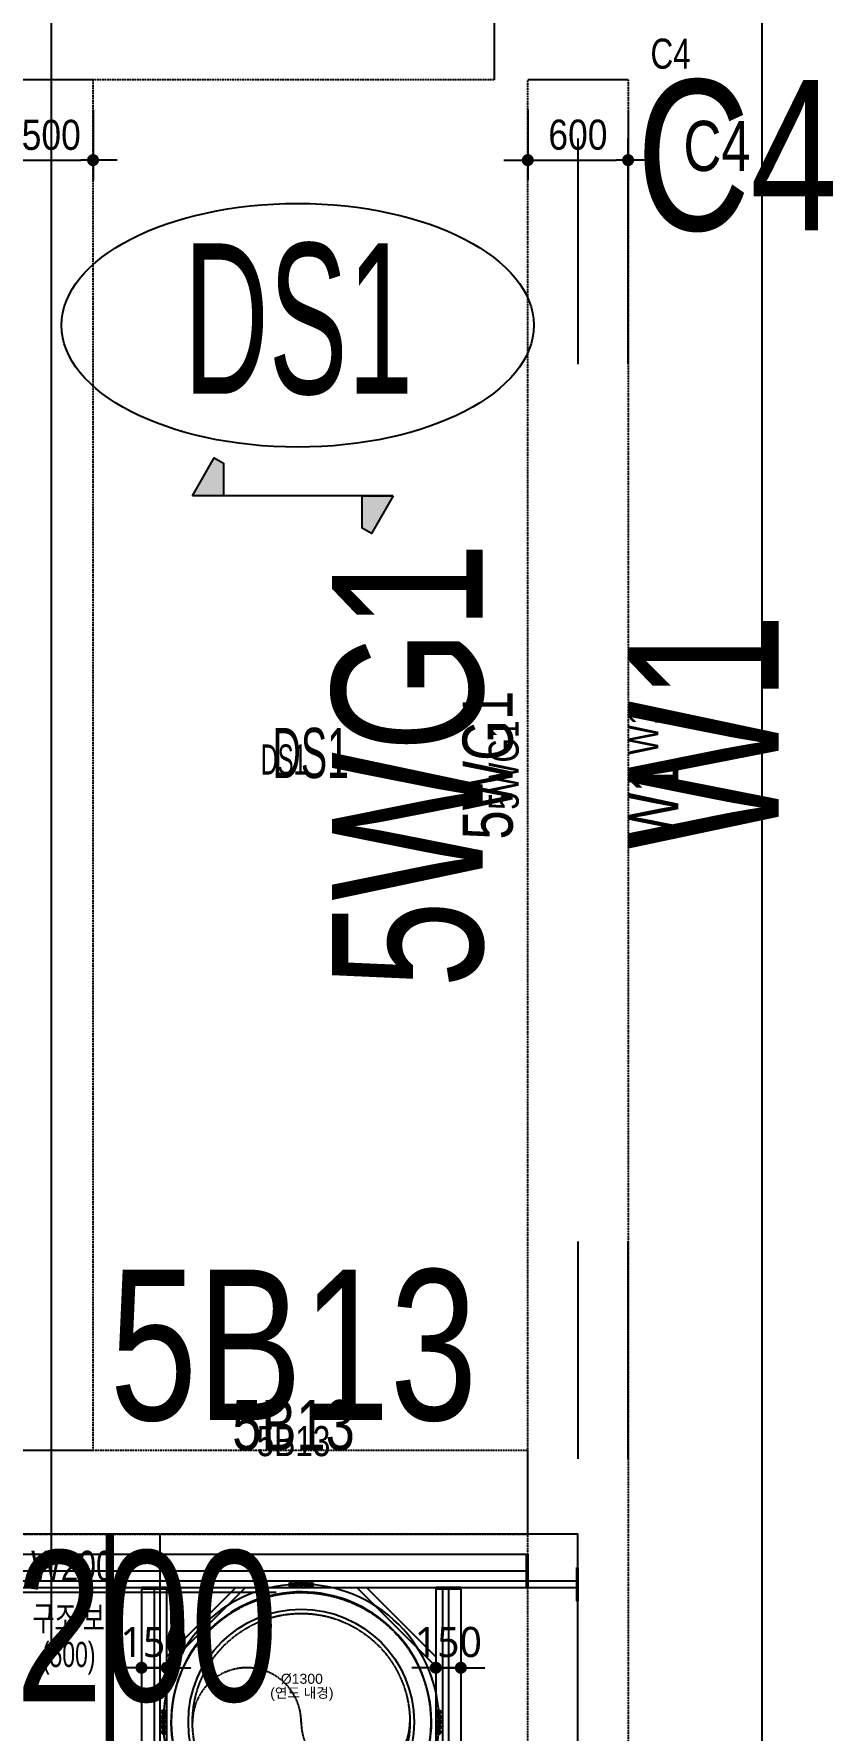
# Model space of a CAD drawing. Header units: millimetres. Extents: x 90970 to 179136, y 102485 to 153500.
# Drawn here: x 173801 to 178580, y 133832 to 143980 of the extents above; entities that cross this region are included whole.
import ezdxf
from ezdxf.enums import TextEntityAlignment as Align

# ---------------------------------------------------------------- set-up
doc = ezdxf.new("R2010")
doc.units = ezdxf.units.MM
for name, pattern in [('H1', [1.5, 1, -0.5]), ('HID', [2.3, 1.5, -0.8]), ('PASUN2', [3, 2, -1]), ('xs-1f_plan$0$HID', [4, 3, -1])]:
    doc.linetypes.add(name, pattern=pattern)
doc.layers.get('Defpoints').update_dxf_attribs({"color": 159})
for name, color, linetype in [('^DECK', 130, 'Continuous'), ('A-CEN', 1, 'Continuous'), ('A-ETC-전기', 253, 'H1'), ('A-HAT', 251, 'Continuous'), ('BEAM-TEXT', 4, 'Continuous'), ('BEAM-TEXT @ 100', 4, 'Continuous'), ('BEAM-TEXT @ 300', 4, 'Continuous'), ('BEAM-TEXT @ 60', 4, 'Continuous'), ('COLUMN-TEXT', 2, 'Continuous'), ('COLUMN-TEXT @ 100', 2, 'Continuous'), ('COLUMN-TEXT @ 300', 2, 'Continuous'), ('COLUMN-TEXT @ 60', 2, 'Continuous'), ('DECK-PL', 4, 'Continuous'), ('DECK-SLAB', 4, 'Continuous'), ('DECK-SLAB @ 100', 4, 'Continuous'), ('DECK-SLAB @ 300', 4, 'Continuous'), ('DECK-SLAB @ 60', 4, 'Continuous'), ('GIRDER-TEXT', 7, 'Continuous'), ('GIRDER-TEXT @ 100', 7, 'Continuous'), ('GIRDER-TEXT @ 300', 7, 'Continuous'), ('GIRDER-TEXT @ 60', 7, 'Continuous'), ('WALL-TEXT', 6, 'Continuous'), ('WALL-TEXT @ 100', 6, 'Continuous'), ('WALL-TEXT @ 300', 6, 'Continuous'), ('WALL-TEXT @ 60', 6, 'Continuous'), ('xs-1f_plan$0$8', 8, 'Continuous'), ('xs-1f_plan$0$xref', 7, 'Continuous'), ('보(beam)', 4, 'HID'), ('보(girder)', 7, 'HID'), ('슬래브라인', 7, 'Continuous')]:
    doc.layers.add(name, color=color, linetype=linetype)
doc.layers.add('A-ETC-전기 NOPLOT', color=163, linetype='Continuous', plot=False)
doc.layers.add('NOPLOT', color=191, linetype='Continuous', plot=False)
doc.styles.add('Arial_10_2', font='arial.ttf', dxfattribs={"height": 120})
doc.styles.add('Gdim', font='Dotum.ttf', dxfattribs={"width": 0.9})
doc.styles.add('Gtx', font='Dotum.ttf')
doc.styles.add('xs-1f_plan$0$Gdim', font='malgun.ttf')
doc.dimstyles.new('Gdim200', dxfattribs={"dimscale": 200, "dimtxt": 3, "dimasz": 1.2, "dimexe": 2, "dimexo": 3, "dimgap": 1, "dimtad": 1, "dimdsep": 46, "dimlunit": 6, "dimtxsty": 'Gdim', "dimblk1": '_CIDOT', "dimblk2": '_CIDOT', "dimsah": 1, "dimcen": 2.5, "dimdle": 2, "dimclrd": 1, "dimclre": 1, "dimclrt": 3, "dimazin": 2, "dimtfac": 1, "dimtix": 1, "dimtmove": 2, "dimatfit": 3, "dimldrblk": '_CIDOT', "dimfxl": 0, "dimtolj": 1, "dimtzin": 0, "dimarcsym": 0})
doc.dimstyles.new('Gdim300', dxfattribs={"dimscale": 300, "dimtxt": 3, "dimasz": 6, "dimexe": 1.5, "dimexo": 2, "dimgap": 1, "dimtad": 1, "dimdec": 0, "dimzin": 0, "dimdsep": 46, "dimlunit": 6, "dimtxsty": 'Gtx', "dimblk": 'DOTSMALL', "dimblk1": 'DOTSMALL', "dimblk2": 'DOTSMALL', "dimcen": 1.5, "dimdle": 1.5, "dimclrd": 1, "dimclre": 1, "dimclrt": 256, "dimazin": 0, "dimtfac": 1, "dimtdec": 0, "dimtix": 1, "dimtmove": 2, "dimatfit": 3, "dimldrblk": 'DOTSMALL', "dimfxl": 0, "dimtolj": 1, "dimtzin": 0, "dimlwd": -1, "dimlwe": -1, "dimarcsym": 0})
doc.dimstyles.new('xs-1f_plan$0$Gdim200', dxfattribs={"dimscale": 200, "dimtxt": 3, "dimasz": 1.2, "dimexe": 2, "dimexo": 3, "dimgap": 1, "dimtad": 1, "dimdsep": 46, "dimlunit": 6, "dimtxsty": 'xs-1f_plan$0$Gdim', "dimblk1": 'xs-1f_plan$0$_CIDOT', "dimblk2": 'xs-1f_plan$0$_CIDOT', "dimsah": 1, "dimcen": 2.5, "dimdle": 2, "dimclrd": 1, "dimclre": 1, "dimclrt": 3, "dimazin": 2, "dimtfac": 1, "dimtix": 1, "dimtmove": 2, "dimatfit": 3, "dimldrblk": 'xs-1f_plan$0$_CIDOT', "dimfxl": 0, "dimtolj": 1, "dimtzin": 0, "dimarcsym": 0})

# ---------------------------------------------------------------- blocks, each defined once
blk = doc.blocks.new('_CIDOT')
at = {"color": 0, "linetype": 'ByBlock'}
blk.add_line((2, 0), (-1, 0), dxfattribs=at)
at = {"color": 0, "linetype": 'ByBlock', "const_width": 0.5}
blk.add_lwpolyline([(-0.25, 0, 1), (0.25, 0, 1)], format="xyb", close=True, dxfattribs=at)
blk = doc.blocks.new('*D297')
at = {"layer": 'Defpoints', "color": 155, "lineweight": -2, "transparency": 16777216}
for p, q in [((-1725, 700), (-1305, 700)), ((-1425, 172), (-1425, 628)), ((-1725, 100), (-1305, 100))]:
    blk.add_line(p, q, dxfattribs=at)
at = {"layer": 'Defpoints', "color": 0, "transparency": 16777216}
for p in [(-1905, 700), (-1425, 700), (-1905, 100)]:
    blk.add_point(p, dxfattribs=at)
at = {"layer": 'Defpoints', "color": 155, "lineweight": -2, "transparency": 16777216, "xscale": 71.99999999999994, "yscale": 71.99999999999994, "zscale": 71.99999999999994}
for p, rotation in [((-1425, 700), 90), ((-1425, 100), 270)]:
    blk.add_blockref('_CIDOT', p, dxfattribs=dict(at, rotation=rotation))
at = {"layer": 'Defpoints', "color": 3, "transparency": 16777216, "insert": (-1576, 400), "char_height": 180, "attachment_point": 5, "rotation": 90, "style": 'Gdim'}
blk.add_mtext('\\A1;{\\C155;600}', dxfattribs=at)
blk = doc.blocks.new('*U306')
at = {"layer": 'Defpoints'}
blk.add_line((6894.549, 800), (6894.549, 0), dxfattribs=at)
at = {"layer": '보(girder)'}
blk.add_line((6894.549, 0), (-1905.451, 0), dxfattribs=at)
blk = doc.blocks.new('*U1088')
at = {"layer": 'GIRDER-TEXT @ 100', "style": 'Gtx', "width": 0.8}
blk.add_text('5WG1', height=300, rotation=90, dxfattribs=at).set_placement((176754, 139605), align=Align.BOTTOM_CENTER)
at = {"layer": 'GIRDER-TEXT @ 300', "style": 'Gtx', "width": 0.8}
blk.add_text('5WG1', height=900, rotation=90, dxfattribs=at).set_placement((176754, 139605), align=Align.BOTTOM_CENTER)
at = {"layer": 'GIRDER-TEXT @ 60', "style": 'Gtx', "width": 0.8}
blk.add_text('5WG1', height=180, rotation=90, dxfattribs=at).set_placement((176754, 139605), align=Align.BOTTOM_CENTER)
blk = doc.blocks.new('*U1117')
at = {"layer": 'WALL-TEXT @ 100', "style": 'Gtx', "width": 0.8}
blk.add_text('W1', height=300, rotation=90, dxfattribs=at).set_placement((177354, 139380, 0), align=Align.TOP_CENTER)
at = {"layer": 'WALL-TEXT @ 300', "style": 'Gtx', "width": 0.8}
blk.add_text('W1', height=900, rotation=90, dxfattribs=at).set_placement((177354, 139808, 0), align=Align.TOP_CENTER)
at = {"layer": 'WALL-TEXT @ 60', "style": 'Gtx', "width": 0.8}
blk.add_text('W1', height=180, rotation=90, dxfattribs=at).set_placement((177354, 139808, 0), align=Align.TOP_CENTER)
blk = doc.blocks.new('*U1147')
at = {"layer": 'WALL-TEXT @ 100', "style": 'Gtx', "width": 0.8}
blk.add_text('W200', height=300, dxfattribs=at).set_placement((173174, 135525, 0), align=Align.TOP_CENTER)
at = {"layer": 'WALL-TEXT @ 300', "style": 'Gtx', "width": 0.8}
blk.add_text('W200', height=900, dxfattribs=at).set_placement((174030, 134905, 0), align=Align.TOP_CENTER)
at = {"layer": 'WALL-TEXT @ 60', "style": 'Gtx', "width": 0.8}
blk.add_text('W200', height=180, dxfattribs=at).set_placement((174030, 134905, 0), align=Align.TOP_CENTER)
blk = doc.blocks.new('*U1227')
at = {"layer": 'COLUMN-TEXT @ 100', "color": 3, "style": 'Gtx', "width": 0.8}
blk.add_text('C4', height=300, dxfattribs=at).set_placement((177685, 143460), align=Align.TOP_LEFT)
at = {"layer": 'COLUMN-TEXT @ 300', "color": 3, "style": 'Gtx', "width": 0.8}
blk.add_text('C4', height=900, dxfattribs=at).set_placement((177404, 143705), align=Align.TOP_LEFT)
at = {"layer": 'COLUMN-TEXT @ 60', "color": 3, "style": 'Gtx', "width": 0.8}
blk.add_text('C4', height=180, dxfattribs=at).set_placement((177488, 143952), align=Align.TOP_LEFT)
blk = doc.blocks.new('*U318')
at = {"layer": 'Defpoints'}
blk.add_line((4632.121, 550), (4632.121, 50), dxfattribs=at)
at = {"layer": '보(beam)'}
for p, q in [((4632.121, 550), (-1067.879, 550)), ((-1067.879, 50), (4632.121, 50))]:
    blk.add_line(p, q, dxfattribs=at)
blk = doc.blocks.new('*U1248')
at = {"layer": 'BEAM-TEXT @ 100', "style": 'Gtx', "width": 0.8}
blk.add_text('5B13', height=300, dxfattribs=at).set_placement((175353, 135417), align=Align.BOTTOM_CENTER)
at = {"layer": 'BEAM-TEXT @ 300', "style": 'Gtx', "width": 0.8}
blk.add_text('5B13', height=900, dxfattribs=at).set_placement((175353, 135417), align=Align.BOTTOM_CENTER)
at = {"layer": 'BEAM-TEXT @ 60', "style": 'Gtx', "width": 0.8}
blk.add_text('5B13', height=180, dxfattribs=at).set_placement((175353, 135417), align=Align.BOTTOM_CENTER)
blk = doc.blocks.new('*U1302')
at = {"layer": 'DECK-SLAB @ 100', "style": 'Gtx', "width": 0.6}
blk.add_text('DS1', height=300, dxfattribs=at).set_placement((175227, 139528, 0))
at = {"layer": 'DECK-SLAB @ 300', "style": 'Gtx', "width": 0.6}
blk.add_text('DS1', height=900, dxfattribs=at).set_placement((174695, 141827, 0))
at = {"layer": 'DECK-SLAB @ 60', "style": 'Gtx', "width": 0.6}
blk.add_text('DS1', height=180, dxfattribs=at).set_placement((175157, 139549, 0))
blk = doc.blocks.new('A$C58C40D4B')
at = {"layer": 'DECK-PL'}
for points in [[(600, 2), (471, 228), (415, 196), (415, 2)], [(-600, 2), (-471, -223), (-415, -192), (-415, 2)]]:
    blk.add_hatch(color=256, dxfattribs=at).paths.add_polyline_path(points)
blk.add_line((-600, 2), (600, 2), dxfattribs=at)
for points in [[(600, 2), (471, 228), (415, 196), (415, 2), (415, 2), (471, 2), (600, 2)], [(-600, 2), (-471, -223), (-415, -192), (-415, 2), (-415, 2), (-471, 2), (-600, 2)]]:
    blk.add_lwpolyline(points, dxfattribs=at)
blk = doc.blocks.new('*D267')
at = {"layer": 'Defpoints', "color": 155, "lineweight": -2, "transparency": 16777216}
for p, q in [((-888, 550), (-468, 550)), ((-588, 122), (-588, 478)), ((-888, 50), (-468, 50))]:
    blk.add_line(p, q, dxfattribs=at)
at = {"layer": 'Defpoints', "color": 0, "transparency": 16777216}
for p in [(-1068, 550), (-588, 550), (-1068, 50)]:
    blk.add_point(p, dxfattribs=at)
at = {"layer": 'Defpoints', "color": 155, "lineweight": -2, "transparency": 16777216, "xscale": 71.99999999999994, "yscale": 71.99999999999994, "zscale": 71.99999999999994}
for p, rotation in [((-588, 550), 90), ((-588, 50), 270)]:
    blk.add_blockref('_CIDOT', p, dxfattribs=dict(at, rotation=rotation))
at = {"layer": 'Defpoints', "color": 3, "transparency": 16777216, "insert": (-738, 300), "char_height": 180, "attachment_point": 5, "rotation": 90, "style": 'Gdim'}
blk.add_mtext('\\A1;{\\C155;500}', dxfattribs=at)
blk = doc.blocks.new('_DotSmall')
at = {"color": 0, "linetype": 'ByBlock', "const_width": 0.5}
blk.add_lwpolyline([(-0.0625, 0, 1), (0.0625, 0, 1)], format="xyb", close=True, dxfattribs=at)
blk = doc.blocks.new('*D26')
at = {"layer": 'A-ETC-전기 NOPLOT', "color": 1, "transparency": 16777216}
for p, q in [((621, 0, 0), (621, 150, 0)), ((2545, 0, 0), (471, 0, 0)), ((621, -350, 0), (621, 0, 0)), ((2545, -350, 0), (471, -350, 0)), ((621, -350, 0), (621, -500, 0))]:
    blk.add_line(p, q, dxfattribs=at)
at = {"layer": 'Defpoints', "color": 0, "transparency": 16777216}
for p in [(621, 0, 0), (2695, 0), (2695, -350)]:
    blk.add_point(p, dxfattribs=at)
at = {"layer": 'A-ETC-전기 NOPLOT', "color": 1, "transparency": 16777216, "xscale": 150, "yscale": 150, "zscale": 150}
for p, rotation in [((621, 0, 0), 270), ((621, -350, 0), 90)]:
    blk.add_blockref('_DotSmall', p, dxfattribs=dict(at, rotation=rotation))
at = {"layer": 'A-ETC-전기 NOPLOT', "transparency": 16777216, "insert": (471, -175, 0), "char_height": 150, "attachment_point": 5, "rotation": 90, "style": 'Gtx'}
blk.add_mtext('\\A1;350', dxfattribs=at)
blk = doc.blocks.new('xs-1f_plan$0$_CIDOT')
at = {"color": 0, "linetype": 'ByBlock'}
blk.add_line((2, 0), (-1, 0), dxfattribs=at)
at = {"color": 0, "linetype": 'ByBlock', "const_width": 0.5}
blk.add_lwpolyline([(-0.25, 0, 1), (0.25, 0, 1)], format="xyb", close=True, dxfattribs=at)
blk = doc.blocks.new('*D49')
at = {"layer": 'Defpoints', "color": 155, "lineweight": -2, "transparency": 16777216}
for p, q in [((-2539, 322), (-2539, 394)), ((-2839, 250), (-2419, 250)), ((-2539, 50), (-2539, 250)), ((-2839, 50), (-2419, 50)), ((-2539, -22), (-2539, -94))]:
    blk.add_line(p, q, dxfattribs=at)
at = {"layer": 'Defpoints', "color": 0, "transparency": 16777216}
for p in [(-3019, 250), (-2539, 250), (-3019, 50)]:
    blk.add_point(p, dxfattribs=at)
at = {"layer": 'Defpoints', "color": 155, "lineweight": -2, "transparency": 16777216, "xscale": 71.99999999999994, "yscale": 71.99999999999994, "zscale": 71.99999999999994}
for p, rotation in [((-2539, 250), 270), ((-2539, 50), 90)]:
    blk.add_blockref('xs-1f_plan$0$_CIDOT', p, dxfattribs=dict(at, rotation=rotation))
at = {"layer": 'Defpoints', "color": 155, "transparency": 16777216, "insert": (-2692, 150), "char_height": 180, "attachment_point": 5, "rotation": 90, "style": 'xs-1f_plan$0$Gdim'}
blk.add_mtext('\\A1;200', dxfattribs=at)
blk = doc.blocks.new('*D47')
at = {"layer": 'Defpoints', "color": 155, "lineweight": -2, "transparency": 16777216}
for p, q in [((-2539, 297), (-2539, 369)), ((-2839, 225), (-2419, 225)), ((-2539, 75), (-2539, 225)), ((-2839, 75), (-2419, 75)), ((-2539, 3), (-2539, -69))]:
    blk.add_line(p, q, dxfattribs=at)
at = {"layer": 'Defpoints', "color": 0, "transparency": 16777216}
for p in [(-3019, 225), (-2539, 225), (-3019, 75)]:
    blk.add_point(p, dxfattribs=at)
at = {"layer": 'Defpoints', "color": 155, "lineweight": -2, "transparency": 16777216, "xscale": 71.99999999999994, "yscale": 71.99999999999994, "zscale": 71.99999999999994}
for p, rotation in [((-2539, 225), 270), ((-2539, 75), 90)]:
    blk.add_blockref('xs-1f_plan$0$_CIDOT', p, dxfattribs=dict(at, rotation=rotation))
at = {"layer": 'Defpoints', "color": 155, "transparency": 16777216, "insert": (-2692, 150), "char_height": 180, "attachment_point": 5, "rotation": 90, "style": 'xs-1f_plan$0$Gdim'}
blk.add_mtext('\\A1;150', dxfattribs=at)
blk = doc.blocks.new('*D37')
at = {"layer": 'Defpoints', "color": 155, "lineweight": -2, "transparency": 16777216}
for p, q in [((-2539, 297), (-2539, 369)), ((-2839, 225), (-2419, 225)), ((-2539, 75), (-2539, 225)), ((-2839, 75), (-2419, 75)), ((-2539, 3), (-2539, -69))]:
    blk.add_line(p, q, dxfattribs=at)
at = {"layer": 'Defpoints', "color": 0, "transparency": 16777216}
for p in [(-3019, 225), (-2539, 225), (-3019, 75)]:
    blk.add_point(p, dxfattribs=at)
at = {"layer": 'Defpoints', "color": 155, "lineweight": -2, "transparency": 16777216, "xscale": 71.99999999999994, "yscale": 71.99999999999994, "zscale": 71.99999999999994}
for p, rotation in [((-2539, 225), 270), ((-2539, 75), 90)]:
    blk.add_blockref('xs-1f_plan$0$_CIDOT', p, dxfattribs=dict(at, rotation=rotation))
at = {"layer": 'Defpoints', "color": 155, "transparency": 16777216, "insert": (-2692, 150), "char_height": 180, "attachment_point": 5, "rotation": 90, "style": 'xs-1f_plan$0$Gdim'}
blk.add_mtext('\\A1;150', dxfattribs=at)
blk = doc.blocks.new('*U298')
at = {"layer": 'Defpoints'}
blk.add_line((-1905.451, 700), (-1905.451, 100), dxfattribs=at)
at = {"layer": '보(girder)'}
for p, q in [((-1905.451, 700), (13194.549, 700)), ((13194.549, 100), (-1905.451, 100))]:
    blk.add_line(p, q, dxfattribs=at)
at = {"layer": 'Defpoints'}
dim = blk.add_linear_dim(base=(-1425.451, 700), p1=(-1905.451, 100), p2=(-1905.451, 700), angle=90, text='{\\C155;<>}', dimstyle='Gdim200', override={"dimscale": 60, "dimzin": 8, "dimclrd": 155, "dimclre": 155}, dxfattribs=at)
dim.commit()
dim.dimension.update_dxf_attribs({"geometry": '*D297', "text_midpoint": (-1575.573, 400)})
blk = doc.blocks.new('*U268')
at = {"layer": 'Defpoints'}
for p, q in [((-1067.879, 550), (-1067.879, 50)), ((7132.121, 550), (7132.121, 50))]:
    blk.add_line(p, q, dxfattribs=at)
at = {"layer": '보(beam)'}
for p, q in [((7132.121, 550), (-1067.879, 550)), ((-1067.879, 50), (7132.121, 50))]:
    blk.add_line(p, q, dxfattribs=at)
at = {"layer": 'Defpoints'}
dim = blk.add_linear_dim(base=(-587.879, 550), p1=(-1067.879, 50), p2=(-1067.879, 550), angle=90, text='{\\C155;<>}', dimstyle='Gdim200', override={"dimscale": 60, "dimzin": 8, "dimclrd": 155, "dimclre": 155}, dxfattribs=at)
dim.commit()
dim.dimension.update_dxf_attribs({"geometry": '*D267', "text_midpoint": (-738.001, 300)})
blk = doc.blocks.new('발전기연도(R)')
at = {"layer": 'A-ETC-전기 NOPLOT', "lineweight": 5}
h = blk.add_hatch(color=256, dxfattribs=at)
edge = h.paths.add_edge_path()
edge.add_arc((2634.9, -303.4), 15, 270, 630)
h = blk.add_hatch(color=256, dxfattribs=at)
edge = h.paths.add_edge_path()
edge.add_arc((2664.7, -300.9), 15, 270, 630)
h = blk.add_hatch(color=256, dxfattribs=at)
edge = h.paths.add_edge_path()
edge.add_arc((2695, -300), 15, 270, 630)
h = blk.add_hatch(color=256, dxfattribs=at)
edge = h.paths.add_edge_path()
edge.add_arc((2725.3, -300.9), 15, -90, 270, ccw=False)
h = blk.add_hatch(color=256, dxfattribs=at)
edge = h.paths.add_edge_path()
edge.add_arc((2755.1, -303.4), 15, -90, 270, ccw=False)
h = blk.add_hatch(color=256, dxfattribs=at)
edge = h.paths.add_edge_path()
edge.add_arc((1870, -1125), 15, 0, 360, ccw=False)
h = blk.add_hatch(color=256, dxfattribs=at)
edge = h.paths.add_edge_path()
edge.add_arc((1870.9, -1094.7), 15, 0, 360, ccw=False)
h = blk.add_hatch(color=256, dxfattribs=at)
edge = h.paths.add_edge_path()
edge.add_arc((1873.4, -1064.9), 15, 0, 360, ccw=False)
h = blk.add_hatch(color=256, dxfattribs=at)
edge = h.paths.add_edge_path()
edge.add_arc((3516.6, -1064.9), 15, 180, 540)
h = blk.add_hatch(color=256, dxfattribs=at)
edge = h.paths.add_edge_path()
edge.add_arc((3519.1, -1094.7), 15, 180, 540)
h = blk.add_hatch(color=256, dxfattribs=at)
edge = h.paths.add_edge_path()
edge.add_arc((3520, -1125), 15, 180, 540)
h = blk.add_hatch(color=256, dxfattribs=at)
edge = h.paths.add_edge_path()
edge.add_arc((1870.9, -1155.3), 15, 0, 360)
h = blk.add_hatch(color=256, dxfattribs=at)
edge = h.paths.add_edge_path()
edge.add_arc((1873.4, -1185.1), 15, 0, 360)
h = blk.add_hatch(color=256, dxfattribs=at)
edge = h.paths.add_edge_path()
edge.add_arc((3516.6, -1185.1), 15, -180, 180, ccw=False)
h = blk.add_hatch(color=256, dxfattribs=at)
edge = h.paths.add_edge_path()
edge.add_arc((3519.1, -1155.3), 15, -180, 180, ccw=False)
at = {"layer": 'A-ETC-전기'}
for radius in [775, 650]:
    blk.add_circle((2695, -1125), radius, dxfattribs=at)
at = {"layer": 'A-ETC-전기 NOPLOT'}
for p, q in [((1850, 0), (1850, -6400)), ((-1650, -280), (4350, -280)), ((-1650, -320), (4350, -320)), ((1850, -320), (1850, -1930)), ((1890, -320), (1890, -1930)), ((1890, -791.6), (2361.6, -320)), ((1890, -735), (2305, -320)), ((3500, -791.6), (3028.4, -320)), ((3500, -735), (3085, -320)), ((3500, -320), (3500, -1930)), ((3540, -320), (3540, -1930)), ((2140, -584.1), (2104.6, -548.7)), ((2140, -584.1), (2104.6, -548.7)), ((2109.2, -572.4), (2106.5, -575.1)), ((2109.9, -573.1), (2106.5, -576.5)), ((2106.5, -575.1), (2106.5, -576.5)), ((2106.5, -575.1), (2113.6, -582.1)), ((2106.5, -576.5), (2112.2, -582.1)), ((2107.3, -569.1), (2112.2, -564.2)), ((2108.1, -571.3), (2117.3, -580.5)), ((2145.1, -543.5), (2109.7, -578.9)), ((2110.3, -572.2), (2115.3, -567.2)), ((2112.2, -564.2), (2124.5, -576.4)), ((2115.5, -578.8), (2112.2, -582.1)), ((2112.2, -582.1), (2113.6, -582.1)), ((2113.6, -582.1), (2116.2, -579.5)), ((2115.9, -565.7), (2114.8, -566.7)), ((2116.5, -578.3), (2121.4, -573.3)), ((2154.1, -570), (2118.7, -534.6)), ((2154.1, -570), (2118.7, -534.6)), ((2132.9, -548.7), (2118.7, -562.9)), ((2124.5, -576.4), (2119.5, -581.3)), ((2121.9, -573.8), (2123, -572.8)), ((2125.8, -569.9), (2139.9, -555.8)), ((2138.2, -538.2), (2134.2, -542.2)), ((2134.2, -542.2), (2146.4, -554.5)), ((2136.7, -544.8), (2135.7, -545.9)), ((2137.2, -545.3), (2141.2, -541.3)), ((2140.3, -539.2), (2149.5, -548.3)), ((2142.8, -553), (2143.8, -551.9)), ((2143.3, -551.4), (2147.4, -547.4)), ((2146.4, -554.5), (2150.4, -550.5))]:
    blk.add_line(p, q, dxfattribs=at)
at = {"layer": 'A-ETC-전기 NOPLOT', "linetype": 'ByBlock'}
for p, q in [((2137.1, -586.9), (2101.7, -551.5)), ((2139.9, -584.1), (2104.5, -548.6)), ((2154.1, -569.9), (2118.7, -534.6)), ((2156.9, -567.1), (2121.5, -531.7))]:
    blk.add_line(p, q, dxfattribs=at)
at = {"layer": 'A-ETC-전기 NOPLOT'}
blk.add_lwpolyline([(-1650, 0), (-1650, -6400), (4350, -6400), (4350, 0)], close=True, dxfattribs=at)
at = {"layer": 'A-ETC-전기 NOPLOT', "const_width": 50, "flags": 128}
blk.add_lwpolyline([(1550, 0), (1550, -6400)], dxfattribs=at)
at = {"layer": 'A-ETC-전기 NOPLOT', "elevation": 0}
blk.add_lwpolyline([(4344, -200), (4350, -200), (4350, -400), (4344, -400)], close=True, dxfattribs=at)
at = {"layer": 'A-ETC-전기 NOPLOT', "lineweight": 5}
for centre in [(2634.9, -303.4), (2664.7, -300.9), (2695, -300), (2725.3, -300.9), (2755.1, -303.4), (1870, -1125), (1870.9, -1094.7), (1873.4, -1064.9), (3516.6, -1064.9), (3519.1, -1094.7), (3520, -1125), (1870.9, -1155.3), (1873.4, -1185.1), (3516.6, -1185.1), (3519.1, -1155.3)]:
    blk.add_circle(centre, 15, dxfattribs=at)
at = {"layer": 'A-ETC-전기 NOPLOT'}
blk.add_circle((2695, -1125), 675, dxfattribs=at)
for centre, radius, start, end in [((2695, -1125), 825, 315.69451, 134.30549), ((2695, -1125), 779, 315.73552, 134.26448), ((2695, -1125), 825, 135.69451, 314.30549), ((2695, -1125), 779, 135.73552, 314.26448), ((2110.1, -569.3), 2.84, 175.36574, 274.63426), ((2119.7, -569), 9.85, 198.9624, 251.0376), ((2119.3, -578.5), 2.84, 175.36574, 274.63426), ((2138, -541.5), 3.28, 3.81534, 86.18466), ((2136.4, -552.2), 11.9, 23.7207, 66.2793), ((2147.1, -550.7), 3.28, 3.81534, 86.18466)]:
    blk.add_arc(centre, radius, start, end, dxfattribs=at)
at = {"layer": 'A-ETC-전기 NOPLOT', "linetype": 'PASUN2'}
for centre, start, end in [((2370, -1125), 0, 180), ((3020, -1125), 180, 0)]:
    blk.add_arc(centre, 325, start, end, dxfattribs=at)
at = {"layer": 'A-ETC-전기 NOPLOT', "style": 'Gtx', "width": 0.7}
for s, p in [('구조 보', (1304.4, -578.1)), ('(500)', (1304.4, -795.3))]:
    blk.add_text(s, height=150, dxfattribs=at).set_placement(p, align=Align.CENTER)
at = {"layer": 'A-ETC-전기 NOPLOT', "char_height": 60, "attachment_point": 5, "style": 'Arial_10_2'}
for s, insert in [('\\A1;({\\f굴림|c129|p50;연도 내경})', (2698.9, -959.2, 0)), ('\\A1;%%c1300', (2698.9, -867.1, 0))]:
    blk.add_mtext(s, dxfattribs=dict(at, insert=insert))
at = {"layer": 'A-ETC-전기 NOPLOT'}
dim = blk.add_linear_dim(base=(621.3, 0, 0), p1=(2695, -350), p2=(2695, 0), angle=270, dimstyle='Gdim300', override={"dimtxt": 0.5, "dimasz": 0.5, "dimexe": 0.5, "dimexo": 0.5, "dimgap": 0.25, "dimdle": 0.5}, dxfattribs=at)
dim.commit()
dim.dimension.update_dxf_attribs({"geometry": '*D26', "text_midpoint": (471.2, -175, 0)})
blk = doc.blocks.new('*U48')
at = {"layer": 'Defpoints', "ltscale": 4}
for p, q in [((-3018.848, 250), (-3018.848, 50)), ((2681.152, 250), (2681.152, 50))]:
    blk.add_line(p, q, dxfattribs=at)
at = {"layer": 'xs-1f_plan$0$8', "color": 4, "ltscale": 4}
for p, q in [((-3008.848, 250), (2671.152, 250)), ((-3008.848, 50), (2671.152, 50))]:
    blk.add_line(p, q, dxfattribs=at)
at = {"layer": 'xs-1f_plan$0$8', "ltscale": 4}
for p, q in [((-3008.848, 250), (-3008.848, 50)), ((2671.152, 250), (2671.152, 50))]:
    blk.add_line(p, q, dxfattribs=at)
at = {"layer": 'xs-1f_plan$0$8', "linetype": 'xs-1f_plan$0$HID'}
blk.add_line((-3008.848, 150), (2671.152, 150), dxfattribs=at)
at = {"layer": 'Defpoints'}
dim = blk.add_linear_dim(base=(-2538.848, 250), p1=(-3018.848, 50), p2=(-3018.848, 250), angle=90, dimstyle='xs-1f_plan$0$Gdim200', override={"dimscale": 60, "dimzin": 8, "dimclrd": 155, "dimclre": 155, "dimclrt": 155}, dxfattribs=at)
dim.commit()
dim.dimension.update_dxf_attribs({"geometry": '*D49', "text_midpoint": (-2691.844, 150)})
blk = doc.blocks.new('*U46')
at = {"layer": 'Defpoints', "ltscale": 4}
for p, q in [((-3018.848, 225), (-3018.848, 75)), ((-1388.848, 225), (-1388.848, 75))]:
    blk.add_line(p, q, dxfattribs=at)
at = {"layer": 'xs-1f_plan$0$8', "color": 4, "ltscale": 4}
for p, q in [((-3008.848, 225), (-1398.848, 225)), ((-3008.848, 75), (-1398.848, 75))]:
    blk.add_line(p, q, dxfattribs=at)
at = {"layer": 'xs-1f_plan$0$8', "ltscale": 4}
for p, q in [((-3008.848, 225), (-3008.848, 75)), ((-1398.848, 225), (-1398.848, 75))]:
    blk.add_line(p, q, dxfattribs=at)
at = {"layer": 'xs-1f_plan$0$8', "linetype": 'xs-1f_plan$0$HID'}
blk.add_line((-3008.848, 150), (-1398.848, 150), dxfattribs=at)
at = {"layer": 'Defpoints'}
dim = blk.add_linear_dim(base=(-2538.848, 225), p1=(-3018.848, 75), p2=(-3018.848, 225), angle=90, dimstyle='xs-1f_plan$0$Gdim200', override={"dimscale": 60, "dimzin": 8, "dimclrd": 155, "dimclre": 155, "dimclrt": 155}, dxfattribs=at)
dim.commit()
dim.dimension.update_dxf_attribs({"geometry": '*D47', "text_midpoint": (-2692.334, 150)})
blk = doc.blocks.new('*U36')
at = {"layer": 'Defpoints', "ltscale": 4}
for p, q in [((-3018.848, 225), (-3018.848, 75)), ((-1388.848, 225), (-1388.848, 75))]:
    blk.add_line(p, q, dxfattribs=at)
at = {"layer": 'xs-1f_plan$0$8', "color": 4, "ltscale": 4}
for p, q in [((-3008.848, 225), (-1398.848, 225)), ((-3008.848, 75), (-1398.848, 75))]:
    blk.add_line(p, q, dxfattribs=at)
at = {"layer": 'xs-1f_plan$0$8', "ltscale": 4}
for p, q in [((-3008.848, 225), (-3008.848, 75)), ((-1398.848, 225), (-1398.848, 75))]:
    blk.add_line(p, q, dxfattribs=at)
at = {"layer": 'xs-1f_plan$0$8', "linetype": 'xs-1f_plan$0$HID'}
blk.add_line((-3008.848, 150), (-1398.848, 150), dxfattribs=at)
at = {"layer": 'Defpoints'}
dim = blk.add_linear_dim(base=(-2538.848, 225), p1=(-3018.848, 75), p2=(-3018.848, 225), angle=90, dimstyle='xs-1f_plan$0$Gdim200', override={"dimscale": 60, "dimzin": 8, "dimclrd": 155, "dimclre": 155, "dimclrt": 155}, dxfattribs=at)
dim.commit()
dim.dimension.update_dxf_attribs({"geometry": '*D37', "text_midpoint": (-2692.334, 150)})
blk = doc.blocks.new('A$Cd0deb4f6')
at = {"layer": 'xs-1f_plan$0$xref'}
blk.add_blockref('*U48', (-2981, -370), dxfattribs=at)
at = {"layer": 'xs-1f_plan$0$xref', "rotation": 270}
for name, p in [('*U36', (-2685, -3339)), ('*U46', (-925, -3339))]:
    blk.add_blockref(name, p, dxfattribs=at)

msp = doc.modelspace()

# ---------------------------------------------------------------- linework, layer by layer
at = {"layer": '^DECK', "color": 0}
msp.add_ellipse((175378, 142237), major_axis=(1412, 0), ratio=0.516176, dxfattribs=at)
at = {"layer": 'A-CEN'}
msp.add_line((173904, 153500), (173904, 134302), dxfattribs=at)
at = {"layer": 'NOPLOT', "elevation": 0}
msp.add_lwpolyline([(166154, 150005), (178154, 150005), (178154, 122185), (166154, 122185)], close=True, dxfattribs=at)
at = {"layer": '슬래브라인'}
for p, q in [((177054, 143355), (177054, 142005)), ((177354, 142005), (177354, 143355)), ((177054, 136755), (177054, 135455)), ((177354, 135455), (177354, 136755))]:
    msp.add_line(p, q, dxfattribs=at)

# ---------------------------------------------------------------- block references
at = {"layer": 'A-ETC-전기 NOPLOT'}
msp.add_blockref('발전기연도(R)', (172704, 135005), dxfattribs=at)
at = {"layer": 'A-HAT'}
msp.add_blockref('A$Cd0deb4f6', (177054, 135005), dxfattribs=at)
at = {"layer": 'BEAM-TEXT'}
msp.add_blockref('*U1248', (0, 0), dxfattribs=at)
at = {"layer": 'COLUMN-TEXT'}
msp.add_blockref('*U1227', (0, 0), dxfattribs=at)
at = {"layer": 'DECK-PL', "xscale": -1}
msp.add_blockref('A$C58C40D4B', (175349, 141215), dxfattribs=at)
at = {"layer": 'DECK-SLAB'}
msp.add_blockref('*U1302', (0, 0), dxfattribs=at)
at = {"layer": 'GIRDER-TEXT'}
msp.add_blockref('*U1088', (0, 0), dxfattribs=at)
at = {"layer": 'WALL-TEXT'}
for name in ['*U1117', '*U1147']:
    msp.add_blockref(name, (0, 0), dxfattribs=at)
at = {"layer": '보(beam)', "rotation": 270}
msp.add_blockref('*U268', (173604, 142637), dxfattribs=at)
at = {"layer": '보(beam)'}
msp.add_blockref('*U318', (172121, 134955), dxfattribs=at)
at = {"layer": '보(girder)'}
msp.add_blockref('*U306', (169659, 143705), dxfattribs=at)
at = {"layer": '보(girder)', "rotation": 270}
msp.add_blockref('*U298', (176654, 141800), dxfattribs=at)

doc.saveas('drawing.dxf')
